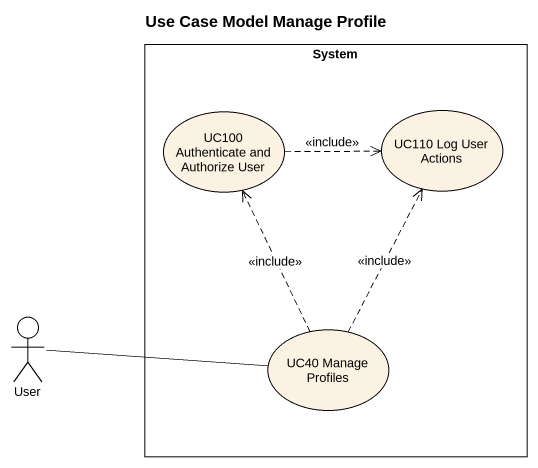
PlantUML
@startuml
title Use Case Model Manage Profile
rectangle System {
  usecase "UC100 Authenticate and Authorize User" as UC100_Authenticate_and
  usecase "UC110 Log User Actions" as UC110_Log_User_Actions
  usecase "UC40 Manage Profiles" as UC40_Manage_Profiles
}
actor User
UC100_Authenticate_and .right.> UC110_Log_User_Actions : <<include>>
User -right- UC40_Manage_Profiles
UC40_Manage_Profiles .up.> UC100_Authenticate_and : <<include>>
UC40_Manage_Profiles .up.> UC110_Log_User_Actions : <<include>>
@enduml
